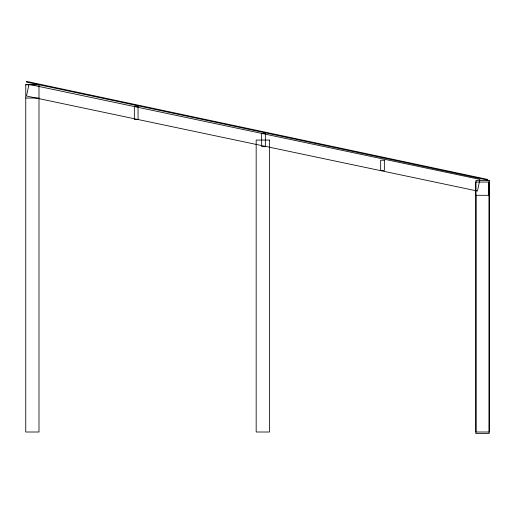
<?xml version="1.0" encoding="UTF-8"?>
<svg xmlns="http://www.w3.org/2000/svg" width="515" height="515" viewBox="0 0 515 515"><rect width="100%" height="100%" fill="white"/><g stroke="black" fill="none" stroke-linecap="round" stroke-linejoin="round"><path stroke-width="0.77" d="M25.75 84.808L38.992 84.808M25.75 98.05L38.992 98.05M489.083 181.956L489.083 433.572L475.841 433.572L475.841 194.818M28.969 84.357L26.51 96.015L477.457 191.046L479.916 179.387L28.969 84.357M26.593 81.428L26.458 82.078L487.602 180.096L487.737 179.452L26.593 81.428M38.992 84.492L25.75 84.492L25.75 432.008L38.992 432.008L38.992 84.492M138.052 106.174L134.344 106.174L134.344 119.416L138.052 119.416L138.052 106.174M265.354 133.449L261.646 133.449L261.646 146.691L265.354 146.691L265.354 133.449M269.416 140.074L256.174 140.074L256.174 432.008L269.416 432.008L269.416 140.074M384.357 160.229L380.649 160.229L380.649 170.562L384.357 170.562L384.357 160.229M489.25 180.392L476.008 180.392L476.008 432.008L489.25 432.008L489.25 180.392M488.671 182.059L475.429 182.059L475.429 195.307L488.671 195.307L488.671 182.059"/></g></svg>
